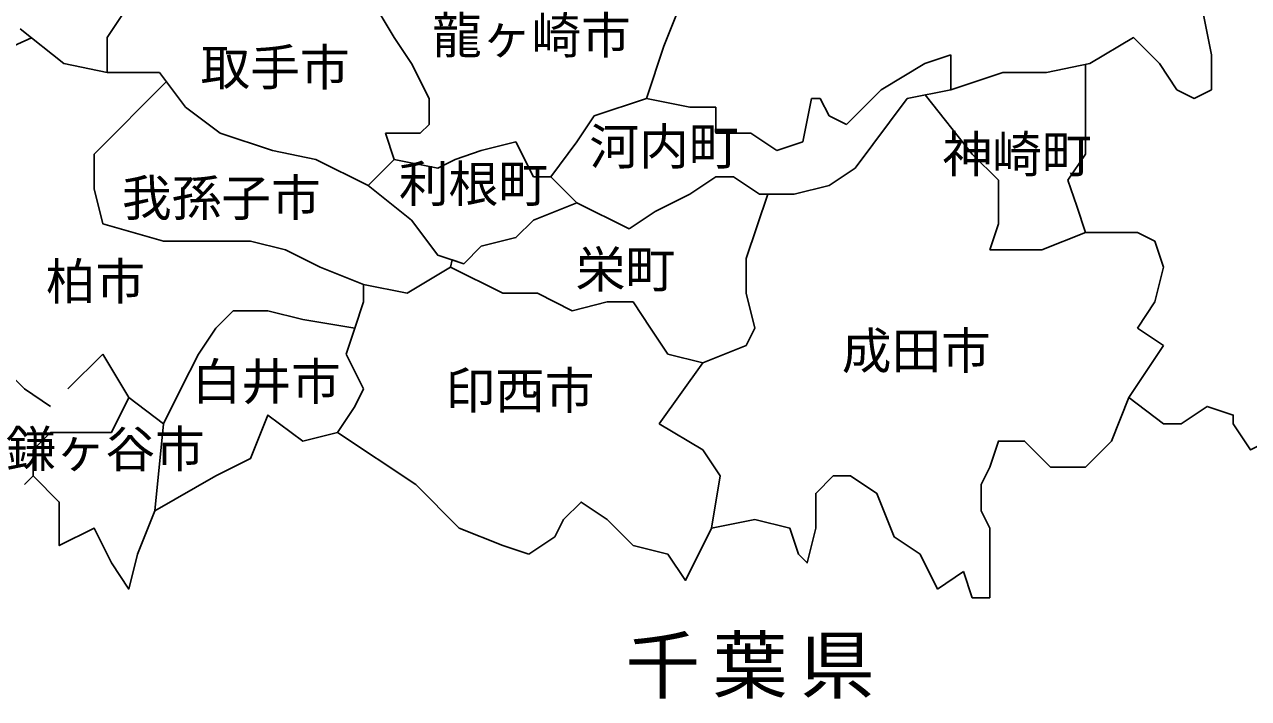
# Model space of a CAD drawing. Units: millimetres, scale not verified. Extents: x -156 to 120, y -157 to 165.
# Drawn here: x -38.1 to 60.4, y -157.4 to -103.2 of the extents above; entities that cross this region are included whole.
import ezdxf
from ezdxf.enums import TextEntityAlignment as Align

# ---------------------------------------------------------------- set-up
doc = ezdxf.new("R2010")
doc.units = ezdxf.units.MM
doc.header["$LTSCALE"] = 2
for name, color, linetype in [('0-0', 7, 'Continuous'), ('0-1', 3, 'Continuous'), ('0-4', 1, 'Continuous'), ('0-F', 7, 'Continuous')]:
    doc.layers.add(name, color=color, linetype=linetype)
doc.styles.add('HG丸ｺﾞｼｯｸM-PRO', font='')
doc.styles.add('ＭＳ 明朝', font='')
doc.styles.get('HG丸ｺﾞｼｯｸM-PRO').set_extended_font_data('HG丸ｺﾞｼｯｸM-PRO')
doc.styles.get('ＭＳ 明朝').set_extended_font_data('MS Mincho')

msp = doc.modelspace()

# ---------------------------------------------------------------- linework, layer by layer
at = {"layer": '0-0', "color": 3}
for p, q in [((-44.418, -107.338), (-37.549, -104.285)), ((47.282, -106.433), (47.282, -113.638)), ((-26.691, -107.811), (-32.518, -113.638)), ((38.182, -113.638), (34.372, -108.875)), ((-32.518, -113.638), (-32.518, -116.438)), ((38.182, -113.638), (40.282, -115.738)), ((45.882, -115.738), (47.282, -113.638)), ((40.282, -115.738), (40.282, -119.238)), ((46.582, -117.838), (45.882, -115.738)), ((-32.518, -116.438), (-31.818, -119.238)), ((21.708, -116.861), (19.982, -122.038)), ((47.282, -119.938), (46.582, -117.838)), ((-26.918, -120.638), (-31.818, -119.238)), ((40.282, -119.238), (39.582, -121.338)), ((47.282, -119.938), (43.782, -121.338)), ((51.482, -119.938), (47.282, -119.938)), ((52.882, -120.638), (51.482, -119.938)), ((-19.918, -120.638), (-26.918, -120.638)), ((-17.118, -121.338), (-19.918, -120.638)), ((53.582, -122.738), (52.882, -120.638)), ((-14.318, -122.738), (-17.118, -121.338)), ((19.982, -124.838), (19.982, -122.038)), ((43.782, -121.338), (39.582, -121.338)), ((-10.818, -124.138), (-14.318, -122.738)), ((-3.818, -122.738), (0.382, -124.838)), ((52.882, -125.538), (53.582, -122.738)), ((0.382, -124.838), (3.182, -124.838)), ((3.182, -124.838), (5.982, -126.238)), ((20.682, -127.638), (19.982, -124.838)), ((5.982, -126.238), (8.782, -125.538)), ((8.782, -125.538), (10.882, -125.538)), ((10.882, -125.538), (12.282, -127.638)), ((51.482, -127.638), (52.882, -125.538)), ((-11.518, -127.638), (-12.218, -129.738)), ((12.282, -127.638), (13.682, -129.738)), ((19.982, -129.038), (20.682, -127.638)), ((53.582, -129.038), (51.482, -127.638)), ((16.482, -130.438), (19.982, -129.038)), ((50.782, -133.238), (53.582, -129.038)), ((-12.218, -129.738), (-10.818, -132.538)), ((13.682, -129.738), (16.482, -130.438)), ((16.482, -130.438), (12.982, -135.338)), ((-10.818, -132.538), (-11.518, -133.938)), ((-29.718, -133.238), (-31.118, -136.038)), ((-11.518, -133.938), (-12.918, -136.038)), ((49.382, -136.738), (50.782, -133.238)), ((53.582, -135.338), (50.782, -133.238)), ((57.082, -133.938), (54.982, -135.338)), ((59.182, -134.638), (57.082, -133.938)), ((-18.518, -134.638), (-19.918, -138.138)), ((-15.718, -136.738), (-18.518, -134.638)), ((59.182, -135.338), (59.182, -134.638)), ((-26.918, -135.338), (-27.618, -142.338)), ((12.982, -135.338), (16.482, -137.438)), ((54.982, -135.338), (53.582, -135.338)), ((60.582, -137.438), (59.182, -135.338)), ((-36.018, -136.038), (-37.418, -137.438)), ((-31.118, -136.038), (-36.018, -136.038)), ((-12.918, -136.038), (-15.718, -136.738)), ((-6.618, -140.238), (-12.918, -136.038)), ((39.582, -138.838), (40.282, -136.738)), ((40.282, -136.738), (42.382, -136.738)), ((42.382, -136.738), (44.482, -138.838)), ((47.282, -138.838), (49.382, -136.738)), ((-37.418, -137.438), (-37.418, -139.538)), ((-19.918, -138.138), (-22.718, -139.538)), ((38.882, -140.238), (39.582, -138.838)), ((44.482, -138.838), (47.282, -138.838)), ((-38.118, -140.238), (-37.418, -139.538)), ((-35.318, -141.638), (-37.418, -139.538)), ((-22.718, -139.538), (-27.618, -142.338)), ((25.582, -140.938), (26.982, -139.538)), ((26.982, -139.538), (28.382, -139.538)), ((28.382, -139.538), (30.482, -140.938)), ((-3.118, -143.738), (-6.618, -140.238)), ((38.882, -142.338), (38.882, -140.238)), ((-35.318, -145.138), (-35.318, -141.638)), ((6.682, -141.638), (5.282, -143.038)), ((8.782, -143.038), (6.682, -141.638)), ((25.582, -143.738), (25.582, -140.938)), ((30.482, -140.938), (31.882, -144.438)), ((-27.618, -142.338), (-29.018, -145.838)), ((39.582, -143.738), (38.882, -142.338)), ((-32.518, -143.738), (-35.318, -145.138)), ((-31.818, -145.138), (-32.518, -143.738)), ((0.382, -145.138), (-3.118, -143.738)), ((5.282, -143.038), (4.582, -144.438)), ((10.882, -145.138), (8.782, -143.038)), ((17.182, -143.738), (15.082, -147.938)), ((17.182, -143.738), (20.682, -143.038)), ((20.682, -143.038), (23.482, -143.738)), ((23.482, -143.738), (24.182, -145.838)), ((24.882, -146.538), (25.582, -143.738)), ((39.582, -149.338), (39.582, -143.738)), ((4.582, -144.438), (2.482, -145.838)), ((31.882, -144.438), (33.982, -145.838)), ((2.482, -145.838), (0.382, -145.138)), ((13.682, -145.838), (10.882, -145.138)), ((-29.718, -148.638), (-31.118, -146.538)), ((-29.018, -145.838), (-29.718, -148.638)), ((15.082, -147.938), (13.682, -145.838)), ((24.182, -145.838), (24.882, -146.538)), ((33.982, -145.838), (35.382, -148.638)), ((35.382, -148.638), (37.482, -147.238)), ((37.482, -147.238), (38.182, -149.338)), ((38.182, -149.338), (39.582, -149.338))]:
    msp.add_line(p, q, dxfattribs=at)
at = {"layer": '0-0', "color": 1}
for p, q in [((39.582, -138.838), (38.882, -140.238)), ((38.882, -140.238), (38.882, -142.338)), ((38.882, -142.338), (39.582, -143.738)), ((20.682, -143.038), (17.182, -143.738)), ((39.582, -143.738), (39.582, -149.338)), ((2.482, -145.838), (4.582, -144.438)), ((-31.818, -145.138), (-31.118, -146.538)), ((0.382, -145.138), (2.482, -145.838)), ((37.482, -147.238), (35.382, -148.638)), ((38.182, -149.338), (37.482, -147.238)), ((39.582, -149.338), (38.182, -149.338))]:
    msp.add_line(p, q, dxfattribs=at)
for points in [[(39.582, -138.838), (40.282, -136.738), (42.382, -136.738), (44.482, -138.838), (47.282, -138.838), (49.382, -136.738), (50.782, -133.238), (53.582, -135.338), (54.982, -135.338), (57.082, -133.938), (59.182, -134.638), (59.182, -135.338), (60.582, -137.438), (61.982, -136.738), (66.182, -139.538), (68.282, -141.638), (71.082, -143.738), (73.882, -140.238), (79.482, -138.838)], [(-31.118, -146.538), (-29.718, -148.638), (-29.018, -145.838), (-27.618, -142.338), (-22.718, -139.538), (-19.918, -138.138), (-18.518, -134.638), (-15.718, -136.738), (-12.918, -136.038), (-6.618, -140.238)], [(-37.418, -139.538), (-35.318, -141.638), (-35.318, -145.138), (-32.518, -143.738), (-31.818, -145.138)], [(20.682, -143.038), (23.482, -143.738), (24.182, -145.838), (24.882, -146.538), (25.582, -143.738), (25.582, -140.938), (26.982, -139.538), (28.382, -139.538), (30.482, -140.938), (31.882, -144.438), (33.982, -145.838), (35.382, -148.638)], [(-6.618, -140.238), (-3.118, -143.738), (0.382, -145.138)], [(4.582, -144.438), (5.282, -143.038), (6.682, -141.638), (8.782, -143.038), (10.882, -145.138), (13.682, -145.838), (15.082, -147.938), (17.182, -143.738)]]:
    msp.add_lwpolyline(points, dxfattribs=at)
at = {"layer": '0-0', "color": 3}
msp.add_lwpolyline([(16.482, -137.438), (17.882, -139.538), (17.182, -143.738)], dxfattribs=at)
at = {"layer": '0-1'}
for p, q in [((-10.454, -100.761), (-8.354, -104.261)), ((13.346, -104.961), (14.746, -101.461)), ((-30.054, -102.161), (-31.454, -104.261)), ((-31.454, -104.261), (-31.454, -107.061)), ((-8.354, -104.261), (-6.954, -106.361)), ((11.946, -109.161), (13.346, -104.961)), ((-6.954, -106.361), (-5.554, -109.161)), ((34.346, -106.361), (30.846, -108.461)), ((36.446, -105.661), (34.346, -106.361)), ((36.446, -108.461), (36.446, -105.661)), ((-5.554, -109.161), (-5.554, -111.261)), ((7.746, -110.561), (11.946, -109.161)), ((11.946, -109.161), (15.446, -109.861)), ((24.546, -112.661), (25.246, -109.161)), ((25.246, -109.161), (25.946, -109.161)), ((25.946, -109.161), (26.646, -110.561)), ((28.046, -111.261), (30.846, -108.461)), ((15.446, -109.861), (17.546, -109.861)), ((17.546, -109.861), (17.546, -111.961)), ((-5.554, -111.261), (-6.254, -111.961)), ((6.346, -112.661), (7.746, -110.561)), ((26.646, -110.561), (28.046, -111.261)), ((-9.054, -111.961), (-8.354, -114.061)), ((-6.254, -111.961), (-9.054, -111.961)), ((17.546, -111.961), (20.346, -111.961)), ((20.346, -111.961), (22.446, -113.361)), ((-1.354, -113.361), (1.446, -112.661)), ((1.446, -112.661), (2.846, -115.461)), ((4.246, -115.461), (6.346, -112.661)), ((22.446, -113.361), (24.546, -112.661)), ((-10.454, -116.161), (-8.354, -114.061)), ((-8.354, -114.061), (-4.854, -114.761)), ((-4.854, -114.761), (-3.454, -114.061)), ((-3.454, -114.061), (-1.354, -113.361)), ((2.846, -115.461), (4.246, -115.461)), ((4.246, -115.461), (6.346, -117.561))]:
    msp.add_line(p, q, dxfattribs=at)
at = {"layer": '0-4'}
for p, q in [((-34.954, -106.361), (-38.454, -103.561)), ((-31.454, -107.061), (-34.954, -106.361))]:
    msp.add_line(p, q, dxfattribs=at)
at = {"layer": '0-4', "color": 3}
for p, q in [((-3.818, -122.738), (-3.679, -122.152)), ((-2.754, -122.461), (-3.679, -122.152)), ((-7.318, -124.838), (-3.818, -122.738)), ((-10.818, -124.138), (-7.318, -124.838)), ((-10.818, -125.538), (-10.818, -124.138)), ((-11.518, -127.638), (-10.818, -125.538)), ((-22.718, -127.638), (-21.318, -126.238)), ((-21.318, -126.238), (-18.518, -126.238)), ((-18.518, -126.238), (-15.718, -126.938)), ((-15.718, -126.938), (-11.518, -127.638)), ((-24.118, -129.738), (-22.718, -127.638)), ((-34.618, -132.538), (-31.818, -129.738)), ((-25.518, -132.538), (-24.118, -129.738)), ((-26.918, -135.338), (-25.518, -132.538))]:
    msp.add_line(p, q, dxfattribs=at)
at = {"layer": '0-4'}
for points in [[(10.546, -119.661), (12.646, -118.261), (15.446, -116.861), (17.546, -115.461), (18.946, -115.461), (21.046, -116.861), (23.846, -116.861), (26.646, -116.161), (28.746, -114.761), (32.946, -109.161), (36.446, -108.461), (40.646, -107.061), (44.146, -107.061), (47.646, -106.361), (51.146, -104.261), (53.246, -106.361), (54.646, -108.461), (56.046, -109.161), (57.446, -108.461), (57.446, -105.661), (56.746, -102.161), (58.846, -100.761), (60.246, -97.961), (64.446, -100.061)], [(-31.454, -107.061), (-27.254, -107.061), (-25.154, -109.861), (-22.354, -111.961), (-18.154, -113.361), (-14.654, -114.061), (-10.454, -116.161), (-6.954, -118.961), (-4.854, -121.761), (-2.754, -122.461), (-1.354, -121.061), (1.446, -120.361), (2.846, -118.961), (6.346, -117.561), (10.546, -119.661)]]:
    msp.add_lwpolyline(points, dxfattribs=at)
at = {"layer": '0-4', "color": 3}
for points in [[(-36.018, -133.938), (-38.118, -132.538), (-39.518, -131.138), (-41.618, -126.938), (-44.418, -125.538), (-44.418, -124.138), (-45.818, -123.438), (-45.818, -125.538), (-47.918, -126.938), (-52.118, -126.938)], [(-26.918, -135.338), (-29.718, -133.238), (-31.818, -129.738)]]:
    msp.add_lwpolyline(points, dxfattribs=at)

# ---------------------------------------------------------------- texts
at = {"layer": '0-4', "color": 7, "insert": (10.27, -157.445), "char_height": 4.399, "attachment_point": 7, "style": 'HG丸ｺﾞｼｯｸM-PRO'}
msp.add_mtext('\\T1.17;千葉県', dxfattribs=at)
at = {"layer": '0-F', "style": 'ＭＳ 明朝'}
for s, p in [('龍ヶ崎市', (-5.306, -106.429)), ('取手市', (-23.947, -109.004)), ('河内町', (7.363, -115.369)), ('神崎町', (35.778, -115.996)), ('利根町', (-7.979, -118.371)), ('我孫子市', (-30.271, -119.499)), ('栄町', (6.256, -125.253)), ('柏市', (-36.396, -126.229)), ('成田市', (27.67, -131.807)), ('白井市', (-24.653, -134.288)), ('印西市', (-4.23, -135.014)), ('鎌ヶ谷市', (-39.602, -139.719))]:
    msp.add_text(s, height=2.933, dxfattribs=at).set_placement(p, align=Align.BOTTOM_LEFT)

doc.saveas('drawing.dxf')
